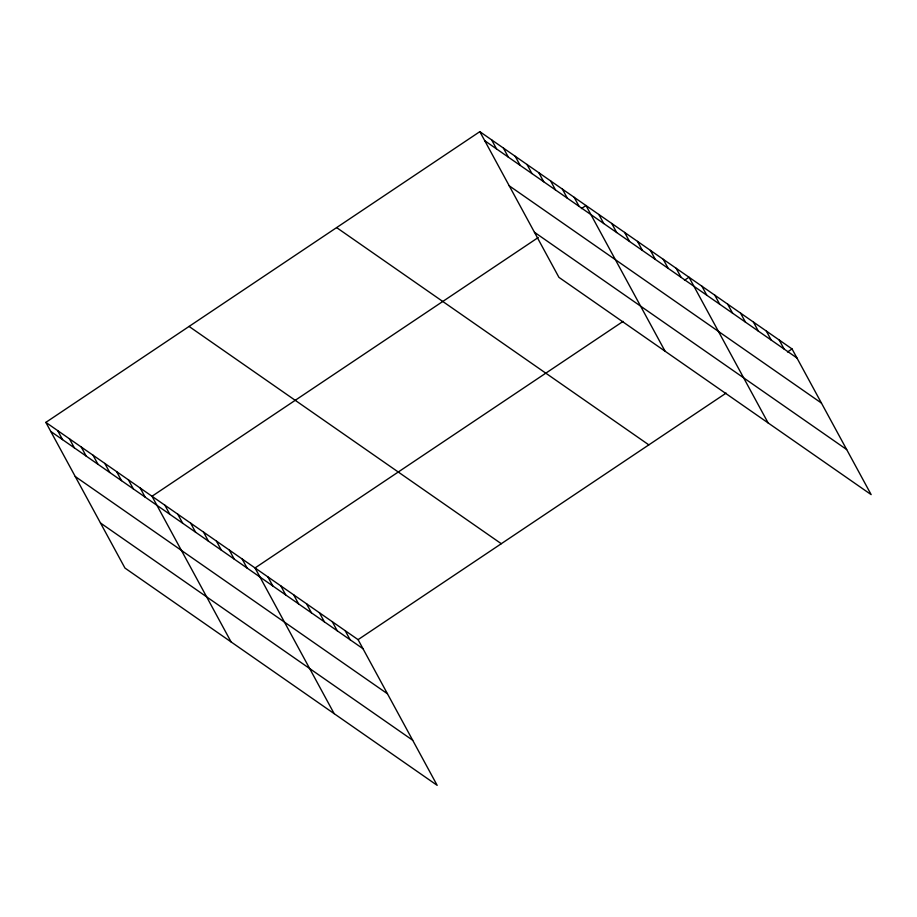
<?xml version="1.0" encoding="UTF-8"?>
<svg xmlns="http://www.w3.org/2000/svg" width="917" height="917" viewBox="0 0 917 917"><rect width="100%" height="100%" fill="white"/><g stroke="black" fill="none" stroke-linecap="round" stroke-linejoin="round"><path stroke-width="1.38" d="M45.85 422.382L358.077 639.653L437.168 785.342L124.953 568.059L45.85 422.382L479.832 131.658L792.047 348.941L871.15 494.618L558.923 277.347L479.832 131.658M538.245 237.514L152.004 496.257L231.107 641.934M581.435 208.583L585.986 205.534L665.077 351.222M623.09 321.397L255.041 567.955L334.143 713.632M684.472 280.281L689.022 277.232L768.114 422.92M358.077 639.653L726.126 393.095M787.508 351.979L792.047 348.941M484.738 140.714L796.965 357.985M509.222 185.807L821.449 403.079M534.451 232.253L846.666 449.536M336.619 227.599L648.835 444.871M189.062 326.441L501.29 543.712M50.767 431.437L362.983 648.709M75.251 476.519L387.467 693.791M100.469 522.977L412.696 740.248M779.175 339.978L784.092 349.022M766.291 331.014L771.208 340.069M753.419 322.05L758.325 331.106M740.535 313.087L745.452 322.142M727.651 304.123L732.568 313.178M714.779 295.159L719.696 304.215M701.895 286.196L706.812 295.251M676.138 268.268L681.056 277.324M663.255 259.316L668.172 268.36M650.382 250.352L655.3 259.396M637.498 241.389L642.416 250.444M624.626 232.425L629.532 241.48M611.742 223.461L616.66 232.517M598.858 214.498L603.776 223.553M574.191 197.327L579.108 206.382M562.396 189.12L567.314 198.175M550.601 180.913L555.519 189.968M538.806 172.705L543.724 181.761M527.011 164.498L531.929 173.554M515.216 156.291L520.134 165.335M503.422 148.084L508.339 157.128M491.627 139.877L496.533 148.921M345.193 630.69L350.111 639.745M332.309 621.726L337.227 630.781M319.437 612.762L324.354 621.818M306.553 603.81L311.471 612.854M293.681 594.846L298.587 603.89M280.797 585.883L285.714 594.927M267.913 576.919L272.83 585.974M242.157 558.992L247.074 568.047M229.284 550.028L234.202 559.083M216.401 541.064L221.318 550.12M203.528 532.101L208.434 541.156M190.644 523.137L195.562 532.192M177.76 514.185L182.678 523.229M164.888 505.221L169.805 514.265M140.209 488.05L145.127 497.094M128.414 479.843L133.332 488.887M116.619 471.625L121.537 480.68M104.825 463.417L109.742 472.473M93.03 455.21L97.947 464.266M81.235 447.003L86.152 456.058M69.44 438.796L74.357 447.851M57.645 430.589L62.562 439.644"/></g></svg>
